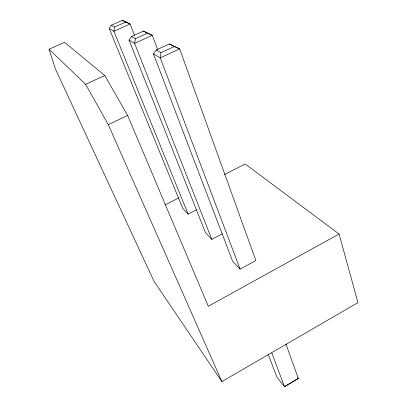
<?xml version="1.0" encoding="UTF-8"?>
<svg xmlns="http://www.w3.org/2000/svg" width="407" height="407" viewBox="0 0 407 407"><rect width="100%" height="100%" fill="white"/><g stroke="black" fill="none" stroke-linecap="round" stroke-linejoin="round"><path stroke-width="0.61" d="M153.393 53.861L160.256 57.85L179.645 48.891L174.318 46.52L161.004 52.645L160.256 57.85L240.105 269.139L255.866 260.536L179.645 48.891L169.337 43.981L156.247 49.985L153.393 53.861L232.585 261.116L240.105 269.139M157.687 49.613L152.294 35.338L147.507 33.201L135.373 38.68L134.636 43.34L211.808 239.423L222.476 233.755M134.493 35.236L130.103 24.023L125.748 22.08L114.616 27.035L113.894 31.258L188.1 214.087L196.805 209.574M109.234 28.541L111.386 25.224L122.365 20.35L130.103 24.023L113.894 31.258L109.234 28.541L182.687 208.298L188.1 214.087M129.039 40.079L131.497 36.503L143.442 31.12L152.294 35.338L134.636 43.34L129.039 40.079L205.469 232.651L211.808 239.423M339.062 234.015L208.303 306.262L127.65 115.446L104.757 75.524L64.586 42.348L49.038 49.232L55.632 69.414L154.055 281.359L221.866 381.598L357.962 302.61L339.062 234.015L245.182 163.98L224.277 174.669M164.957 204.996L179.08 197.777M49.038 49.232L85.618 84.315L108.308 124.649L127.65 115.446M85.618 84.315L104.757 75.524M169.337 43.981L174.318 46.52M122.365 20.35L125.748 22.08M143.442 31.12L147.507 33.201M156.247 49.985L161.004 52.645M111.386 25.224L114.616 27.035M131.497 36.503L135.373 38.68M297.542 377.513L298.326 378.439L284.513 386.65L276.933 377.177L268.121 354.11M108.308 124.649L221.866 381.598M271.784 352.961L284.513 386.65L298.326 378.439L285.933 344.032"/></g></svg>
